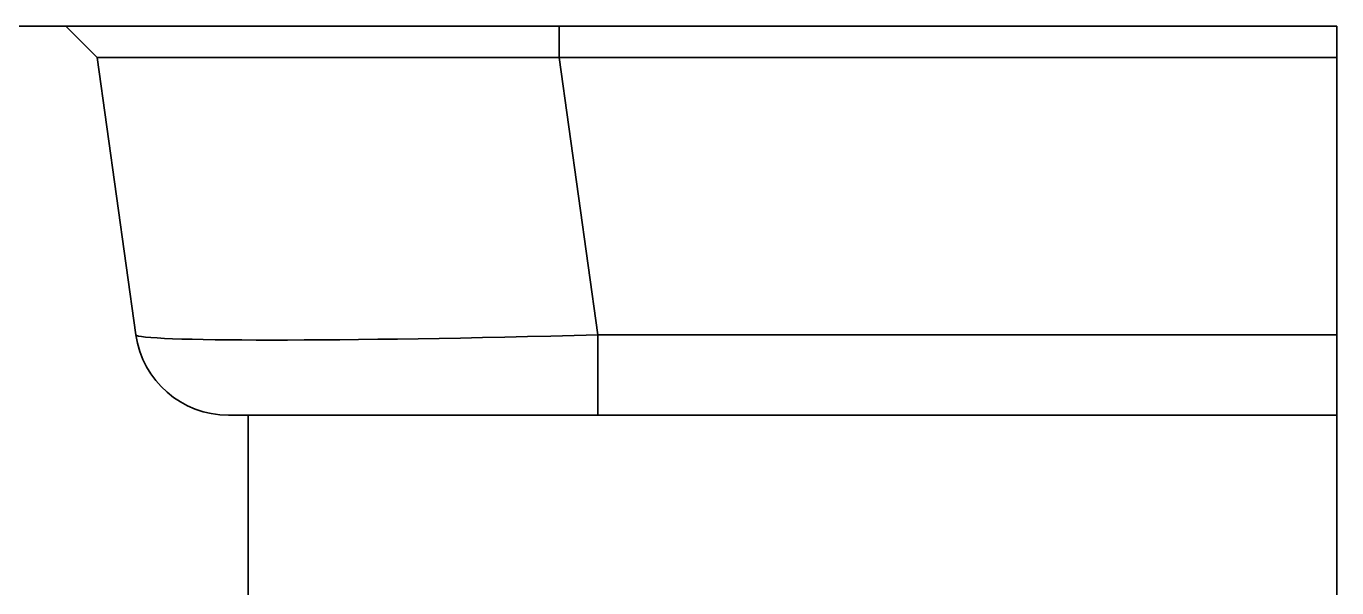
# Model space of a CAD drawing. Header units: millimetres. Extents: x 2742 to 8552, y -10326 to 2528.
# Drawn here: x 4100.06 to 4142.19, y -2438.75 to -2420.7 of the extents above; entities that cross this region are included whole.
import ezdxf

# ---------------------------------------------------------------- set-up
doc = ezdxf.new("R2010")
doc.units = ezdxf.units.MM
doc.linetypes.add('HIDDEN', pattern=[9.525, 6.35, -3.175])
doc.layers.add('10', color=7, linetype='Continuous', true_color=0xffffff)

msp = doc.modelspace()

# ---------------------------------------------------------------- linework, layer by layer
at = {"layer": '10', "color": 7, "linetype": 'Continuous', "lineweight": 35}
for p, q in [((4101.334, -2420.699), (4031.386, -2420.699)), ((4101.334, -2420.699), (4102.334, -2421.699)), ((4142.193, -2420.699), (4117.188, -2420.699)), ((4117.188, -2421.699), (4117.188, -2420.699)), ((4142.193, -2421.699), (4142.193, -2420.699)), ((4102.334, -2421.699), (4103.587, -2430.616)), ((4142.193, -2421.699), (4117.188, -2421.699)), ((4117.188, -2421.699), (4118.441, -2430.616)), ((4142.193, -2421.699), (4142.193, -2430.616)), ((4118.441, -2430.616), (4142.193, -2430.616)), ((4118.441, -2430.616), (4118.441, -2433.199)), ((4142.193, -2433.199), (4142.193, -2430.616)), ((4106.558, -2433.199), (4107.193, -2433.199)), ((4107.193, -2433.199), (4107.193, -2463.699)), ((4142.193, -2433.199), (4107.193, -2433.199)), ((4142.193, -2463.399), (4142.193, -2433.199)), ((4142.193, -2433.199), (4142.193, -2463.399))]:
    msp.add_line(p, q, dxfattribs=at)
at = {"layer": '10', "color": 8, "linetype": 'HIDDEN', "lineweight": 18, "ltscale": 0.04}
for p, q in [((4102.334, -2421.699), (4101.334, -2420.699)), ((4101.334, -2420.699), (4102.334, -2421.699))]:
    msp.add_line(p, q, dxfattribs=at)
at = {"layer": '10', "color": 8, "linetype": 'HIDDEN', "lineweight": 18, "ltscale": 0.03}
msp.add_line((4117.188, -2421.699), (4117.188, -2420.699), dxfattribs=at)
at = {"layer": '10', "color": 8, "linetype": 'HIDDEN', "lineweight": 18, "ltscale": 0.2}
msp.add_line((4103.587, -2430.617), (4102.334, -2421.699), dxfattribs=at)
at = {"layer": '10', "color": 8, "linetype": 'HIDDEN', "lineweight": 18, "ltscale": 0.4}
msp.add_line((4118.441, -2433.199), (4142.193, -2433.199), dxfattribs=at)
at = {"layer": '10', "color": 7, "linetype": 'Continuous', "lineweight": 35}
msp.add_arc((4106.558, -2430.199), 3, 188, 270, dxfattribs=at)
msp.add_ellipse((4118.676, -2430.199), major_axis=(-15.089, -0.416), ratio=0.027225, start_param=0.003063, end_param=1.554489, dxfattribs=at)
for points, knots in [([(4101.334, -2420.699), (4101.334, -2420.699), (4101.359, -2420.699), (4101.46, -2420.699), (4101.534, -2420.699), (4101.733, -2420.699), (4101.858, -2420.699), (4102.044, -2420.699), (4102.103, -2420.699), (4102.165, -2420.699), (4102.207, -2420.699), (4102.228, -2420.699), (4102.338, -2420.699), (4102.431, -2420.699), (4102.727, -2420.699), (4103.167, -2420.699), (4103.696, -2420.699), (4104.126, -2420.699), (4104.275, -2420.699), (4104.507, -2420.699), (4104.586, -2420.699), (4104.746, -2420.699), (4104.828, -2420.699), (4105.242, -2420.699), (4105.59, -2420.699), (4106.321, -2420.699), (4106.704, -2420.699), (4107.503, -2420.699), (4107.919, -2420.699), (4108.461, -2420.699), (4108.571, -2420.699), (4108.737, -2420.699), (4108.793, -2420.699), (4108.904, -2420.699), (4109.183, -2420.699), (4109.467, -2420.699), (4110.154, -2420.699), (4110.622, -2420.699), (4111.577, -2420.699), (4112.064, -2420.699), (4112.81, -2420.699), (4113.06, -2420.699), (4113.377, -2420.699), (4113.441, -2420.699), (4113.568, -2420.699), (4113.632, -2420.699), (4113.823, -2420.699), (4113.951, -2420.699), (4114.592, -2420.699), (4115.107, -2420.699), (4116.143, -2420.699), (4116.664, -2420.699), (4117.188, -2420.699)], [0, 0, 0, 0, 0.0625, 0.0625, 0.125, 0.125, 0.1875, 0.1875, 0.203125, 0.210938, 0.210938, 0.21875, 0.21875, 0.25, 0.25, 0.3125, 0.375, 0.375, 0.40625, 0.40625, 0.421875, 0.421875, 0.4375, 0.4375, 0.5, 0.5, 0.5625, 0.5625, 0.625, 0.625, 0.640625, 0.640625, 0.648438, 0.648438, 0.65625, 0.6875, 0.6875, 0.75, 0.75, 0.8125, 0.8125, 0.84375, 0.84375, 0.851563, 0.851563, 0.859375, 0.859375, 0.875, 0.875, 0.9375, 0.9375, 1, 1, 1, 1]), ([(4102.334, -2421.699), (4102.334, -2421.699), (4102.422, -2421.699), (4102.781, -2421.699), (4103.061, -2421.699), (4103.802, -2421.699), (4104.263, -2421.699), (4105.349, -2421.699), (4105.973, -2421.699), (4107.362, -2421.699), (4108.125, -2421.699), (4109.763, -2421.699), (4110.637, -2421.699), (4112.462, -2421.699), (4113.412, -2421.699), (4115.305, -2421.699), (4116.246, -2421.699), (4117.188, -2421.699)], [0, 0, 0, 0, 0.120318, 0.120318, 0.246879, 0.246879, 0.373439, 0.373439, 0.5, 0.5, 0.626561, 0.626561, 0.753121, 0.753121, 0.879682, 0.879682, 1, 1, 1, 1])]:
    msp.add_open_spline(points, degree=3, knots=knots, dxfattribs=at)

doc.saveas('drawing.dxf')
